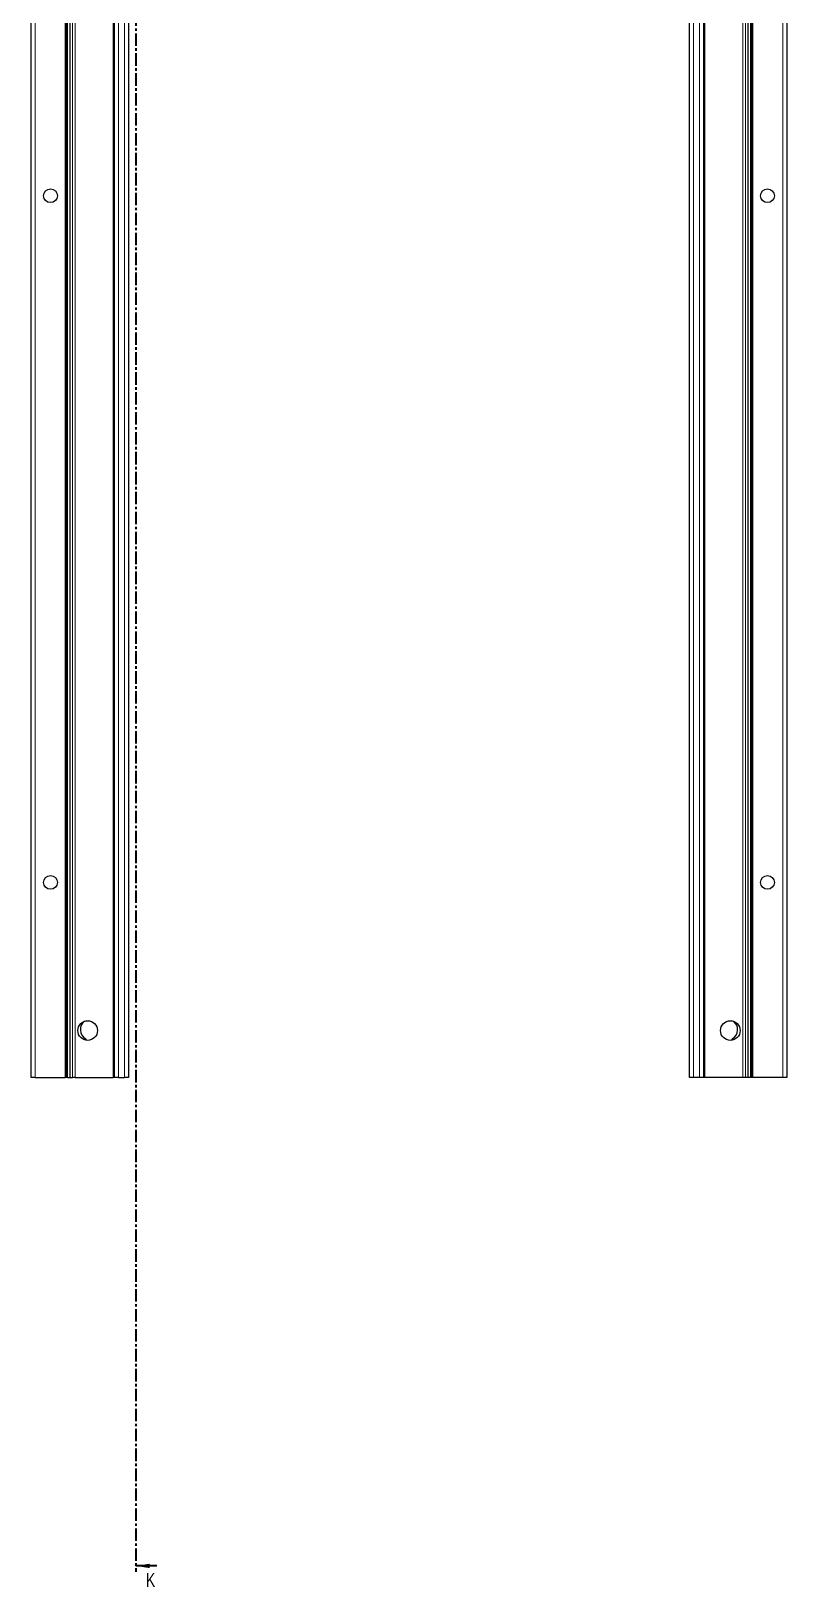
# Model space of a CAD drawing. Header units: millimetres. Extents: x -199 to 4350, y -1647 to 1507.
# Drawn here: x 1997 to 2383, y -1111 to -318 of the extents above; entities that cross this region are included whole.
import ezdxf

# ---------------------------------------------------------------- set-up
doc = ezdxf.new("R2010")
doc.units = ezdxf.units.MM
doc.linetypes.add('CENTER', pattern=[10.16, 6.35, -1.27, 1.27, -1.27])
doc.styles.add('SLDTEXTSTYLE0', font='TXT', dxfattribs={"width": 0.75})

msp = doc.modelspace()

# ---------------------------------------------------------------- linework, layer by layer
at = {"color": 7, "linetype": 'CENTER', "lineweight": 35}
msp.add_line((2050.71, 1499.09), (2050.71, -1103.67), dxfattribs=at)
at = {"color": 7, "linetype": 'Continuous', "lineweight": 25}
for p, q in [((1997.27, -851.79), (1997.27, 447.21)), ((2017.07, 447.21), (2017.07, -851.79)), ((2017.1, 447.21), (2017.1, -851.79)), ((2039.77, -851.79), (2039.77, 447.21)), ((2046.97, 447.21), (2046.97, -851.79)), ((2332.97, -851.79), (2332.97, 447.21)), ((2340.17, 447.21), (2340.17, -851.79)), ((2362.85, -851.79), (2362.85, 447.21)), ((2362.88, -851.79), (2362.88, 447.21)), ((2382.67, 447.21), (2382.67, -851.79)), ((2015.27, -326.54), (2015.27, -278.04)), ((2364.67, -278.04), (2364.67, -326.54)), ((2015.33, -326.65), (2015.27, -326.54)), ((2015.27, -326.54), (2015.27, -328.04)), ((2015.27, -328.04), (2015.33, -327.94)), ((2015.27, -376.54), (2015.27, -328.04)), ((2015.33, -327.94), (2015.33, -326.65)), ((2364.67, -326.54), (2364.61, -326.65)), ((2364.61, -326.65), (2364.61, -327.94)), ((2364.61, -327.94), (2364.67, -328.04)), ((2364.67, -328.04), (2364.67, -326.54)), ((2364.67, -328.04), (2364.67, -376.54)), ((2015.33, -376.65), (2015.27, -376.54)), ((2015.27, -376.54), (2015.27, -378.04)), ((2015.27, -378.04), (2015.33, -377.94)), ((2015.27, -426.54), (2015.27, -378.04)), ((2015.33, -377.94), (2015.33, -376.65)), ((2364.67, -376.54), (2364.61, -376.65)), ((2364.61, -376.65), (2364.61, -377.94)), ((2364.61, -377.94), (2364.67, -378.04)), ((2364.67, -378.04), (2364.67, -376.54)), ((2364.67, -378.04), (2364.67, -426.54)), ((2015.33, -426.65), (2015.27, -426.54)), ((2015.27, -426.54), (2015.27, -428.04)), ((2015.27, -428.04), (2015.33, -427.94)), ((2015.27, -476.54), (2015.27, -428.04)), ((2015.33, -427.94), (2015.33, -426.65)), ((2364.67, -426.54), (2364.61, -426.65)), ((2364.61, -426.65), (2364.61, -427.94)), ((2364.61, -427.94), (2364.67, -428.04)), ((2364.67, -428.04), (2364.67, -426.54)), ((2364.67, -428.04), (2364.67, -476.54)), ((2015.33, -476.65), (2015.27, -476.54)), ((2015.27, -476.54), (2015.27, -478.04)), ((2015.27, -478.04), (2015.33, -477.94)), ((2015.27, -526.54), (2015.27, -478.04)), ((2015.33, -477.94), (2015.33, -476.65)), ((2364.67, -476.54), (2364.61, -476.65)), ((2364.61, -476.65), (2364.61, -477.94)), ((2364.61, -477.94), (2364.67, -478.04)), ((2364.67, -478.04), (2364.67, -476.54)), ((2364.67, -478.04), (2364.67, -526.54)), ((2015.33, -526.65), (2015.27, -526.54)), ((2015.27, -526.54), (2015.27, -528.04)), ((2015.27, -528.04), (2015.33, -527.94)), ((2015.27, -576.54), (2015.27, -528.04)), ((2015.33, -527.94), (2015.33, -526.65)), ((2364.67, -526.54), (2364.61, -526.65)), ((2364.61, -526.65), (2364.61, -527.94)), ((2364.61, -527.94), (2364.67, -528.04)), ((2364.67, -528.04), (2364.67, -526.54)), ((2364.67, -528.04), (2364.67, -576.54)), ((2015.33, -576.65), (2015.27, -576.54)), ((2015.27, -576.54), (2015.27, -578.04)), ((2015.27, -578.04), (2015.33, -577.94)), ((2015.27, -626.54), (2015.27, -578.04)), ((2015.33, -577.94), (2015.33, -576.65)), ((2364.67, -576.54), (2364.61, -576.65)), ((2364.61, -576.65), (2364.61, -577.94)), ((2364.61, -577.94), (2364.67, -578.04)), ((2364.67, -578.04), (2364.67, -576.54)), ((2364.67, -578.04), (2364.67, -626.54)), ((2015.33, -626.65), (2015.27, -626.54)), ((2015.27, -626.54), (2015.27, -628.04)), ((2015.27, -628.04), (2015.33, -627.94)), ((2015.27, -676.54), (2015.27, -628.04)), ((2015.33, -627.94), (2015.33, -626.65)), ((2364.67, -626.54), (2364.61, -626.65)), ((2364.61, -626.65), (2364.61, -627.94)), ((2364.61, -627.94), (2364.67, -628.04)), ((2364.67, -628.04), (2364.67, -626.54)), ((2364.67, -628.04), (2364.67, -676.54)), ((2015.33, -676.65), (2015.27, -676.54)), ((2015.27, -676.54), (2015.27, -678.04)), ((2015.27, -678.04), (2015.33, -677.94)), ((2015.27, -726.54), (2015.27, -678.04)), ((2015.33, -677.94), (2015.33, -676.65)), ((2364.67, -676.54), (2364.61, -676.65)), ((2364.61, -676.65), (2364.61, -677.94)), ((2364.61, -677.94), (2364.67, -678.04)), ((2364.67, -678.04), (2364.67, -676.54)), ((2364.67, -678.04), (2364.67, -726.54)), ((2015.33, -726.65), (2015.27, -726.54)), ((2015.27, -726.54), (2015.27, -728.04)), ((2015.27, -728.04), (2015.33, -727.94)), ((2015.27, -776.54), (2015.27, -728.04)), ((2015.33, -727.94), (2015.33, -726.65)), ((2364.67, -726.54), (2364.61, -726.65)), ((2364.61, -726.65), (2364.61, -727.94)), ((2364.61, -727.94), (2364.67, -728.04)), ((2364.67, -728.04), (2364.67, -726.54)), ((2364.67, -728.04), (2364.67, -776.54)), ((2015.33, -776.65), (2015.27, -776.54)), ((2015.27, -776.54), (2015.27, -778.04)), ((2015.33, -777.94), (2015.33, -776.65)), ((2364.67, -776.54), (2364.61, -776.65)), ((2364.61, -776.65), (2364.61, -777.94)), ((2364.67, -778.04), (2364.67, -776.54)), ((2015.27, -778.04), (2015.33, -777.94)), ((2015.27, -826.54), (2015.27, -778.04)), ((2364.61, -777.94), (2364.67, -778.04)), ((2364.67, -778.04), (2364.67, -826.54)), ((2015.33, -826.65), (2015.27, -826.54)), ((2015.27, -826.54), (2015.27, -828.04)), ((2015.27, -828.04), (2015.33, -827.94)), ((2015.27, -851.79), (2015.27, -828.04)), ((2015.33, -827.94), (2015.33, -826.65)), ((2025.32, -832.73), (2025.32, -832.32)), ((2354.62, -832.32), (2354.62, -832.73)), ((2364.67, -826.54), (2364.61, -826.65)), ((2364.61, -826.65), (2364.61, -827.94)), ((2364.61, -827.94), (2364.67, -828.04)), ((2364.67, -828.04), (2364.67, -826.54)), ((2364.67, -828.04), (2364.67, -851.79)), ((1999.27, -851.79), (1997.27, -851.79)), ((1999.27, -851.79), (2014.62, -851.79)), ((2015.27, -851.79), (2014.62, -851.79)), ((2015.86, -851.79), (2015.27, -851.79)), ((2015.86, -851.79), (2017.07, -851.79)), ((2017.07, -851.79), (2017.1, -851.79)), ((2017.1, -851.79), (2018.31, -851.79)), ((2019.72, -851.79), (2018.31, -851.79)), ((2019.72, -851.79), (2039.12, -851.79)), ((2039.77, -851.79), (2039.12, -851.79)), ((2041.77, -851.79), (2039.77, -851.79)), ((2041.77, -851.79), (2044.97, -851.79)), ((2046.97, -851.79), (2044.97, -851.79)), ((2334.97, -851.79), (2332.97, -851.79)), ((2338.17, -851.79), (2334.97, -851.79)), ((2340.17, -851.79), (2338.17, -851.79)), ((2340.82, -851.79), (2340.17, -851.79)), ((2360.23, -851.79), (2340.82, -851.79)), ((2361.64, -851.79), (2360.23, -851.79)), ((2362.85, -851.79), (2361.64, -851.79)), ((2362.88, -851.79), (2362.85, -851.79)), ((2364.09, -851.79), (2362.88, -851.79)), ((2364.67, -851.79), (2364.09, -851.79)), ((2365.32, -851.79), (2364.67, -851.79)), ((2380.67, -851.79), (2365.32, -851.79)), ((2382.67, -851.79), (2380.67, -851.79))]:
    msp.add_line(p, q, dxfattribs=at)
at = {"color": 8, "linetype": 'Continuous', "lineweight": 18}
for p, q in [((1999.27, 447.21), (1999.27, -851.79)), ((2014.62, -851.79), (2014.62, 447.21)), ((2015.86, 447.21), (2015.86, -851.79)), ((2018.31, -851.79), (2018.31, 447.21)), ((2019.72, 447.21), (2019.72, -851.79)), ((2039.12, -851.79), (2039.12, 447.21)), ((2041.77, 447.21), (2041.77, -851.79)), ((2044.97, -851.79), (2044.97, 447.21)), ((2334.97, 447.21), (2334.97, -851.79)), ((2338.17, -851.79), (2338.17, 447.21)), ((2340.82, 447.21), (2340.82, -851.79)), ((2360.23, -851.79), (2360.23, 447.21)), ((2361.64, 447.21), (2361.64, -851.79)), ((2364.09, -851.79), (2364.09, 447.21)), ((2365.32, 447.21), (2365.32, -851.79)), ((2380.67, -851.79), (2380.67, 447.21))]:
    msp.add_line(p, q, dxfattribs=at)
at = {"color": 7, "linetype": 'Continuous', "lineweight": 35}
msp.add_line((2061.35, -1100.67), (2050.71, -1100.67), dxfattribs=at)
at = {"color": 7, "linetype": 'Continuous', "lineweight": 25}
for centre, radius in [((2007.17, -402.29), 3.5), ((2372.77, -402.29), 3.5), ((2007.17, -752.29), 3.5), ((2372.77, -752.29), 3.5), ((2026.12, -827.79), 5), ((2353.82, -827.79), 5)]:
    msp.add_circle(centre, radius, dxfattribs=at)
for centre, radius, start, end in [((2027.62, -827.29), 5.25, 126.18914, 240.85926), ((2352.32, -827.29), 5.25, 299.14074, 53.81086), ((2024.82, -832.32), 0.5, 0, 60.85926), ((2355.12, -832.32), 0.5, 119.14074, 180)]:
    msp.add_arc(centre, radius, start, end, dxfattribs=at)
at = {"color": 7, "linetype": 'Continuous', "lineweight": 35}
msp.add_solid([(2050.71, -1100.67), (2057.71, -1101.79), (2057.71, -1099.55)], dxfattribs=at)

# ---------------------------------------------------------------- texts
at = {"color": 7, "linetype": 'Continuous', "insert": (2055.87, -1104.36), "char_height": 7, "attachment_point": 1, "style": 'SLDTEXTSTYLE0'}
msp.add_mtext('K', dxfattribs=at)

doc.saveas('drawing.dxf')
